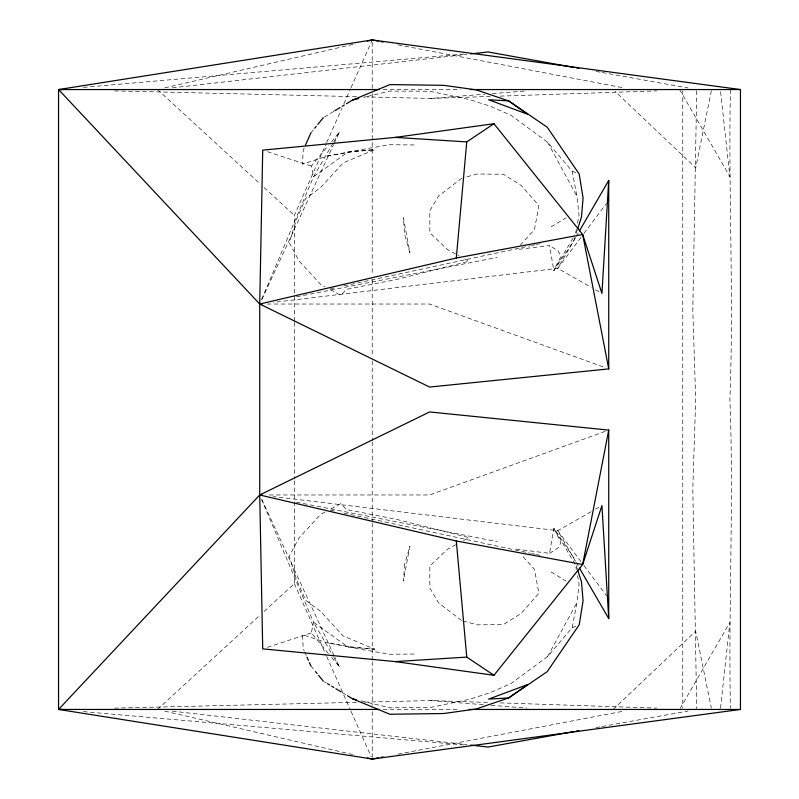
<?xml version="1.0" encoding="UTF-8"?>
<svg xmlns="http://www.w3.org/2000/svg" width="799" height="799" viewBox="0 0 799 799"><rect width="100%" height="100%" fill="white"/><g stroke="black" fill="none" stroke-linecap="round" stroke-linejoin="round"><path stroke-width="0.6" stroke-dasharray="4 3" d="M730.406 89.548C728.298 192.869 733.961 296.199 729.896 399.5C733.961 502.391 728.318 605.302 730.406 708.214M696.718 90.786L692.803 309.762L695.679 399.5L692.803 489.238L696.738 709.452M720.498 708.234L729.896 622.381L680.199 708.383M361.128 700.903L389.922 707.794L429.842 707.614L469.752 699.215L490.266 692.623L511.15 683.455L547.565 656.618L572.154 627.694L576.938 602.616L579.065 584.019L577.497 575.67M516.104 549.183L549.552 553.337L553.837 528.269L573.602 557.532L574.721 560.988M576.379 229.143L575.48 233.917L573.622 237.063M577.497 223.181L579.065 214.821L576.938 196.224L572.154 171.156L547.565 142.222L511.15 115.386L490.266 106.227L469.752 99.635L429.842 91.236L389.922 91.056L363.535 97.368M711.36 90.746L695.679 167.85L614.94 91.246M328.439 653.602L311.3 632.908L313.528 622.261L261.663 499.555M574.721 237.852L573.602 241.308L553.837 270.581L549.552 245.503L516.104 249.668M576.219 233.248L577.337 229.792M261.663 299.445L313.528 176.739L333.193 142.821M304.149 148.125L303.201 150.292L302.491 164.204L327.081 156.065L347.845 152.329L374.791 149.633L343.051 162.966L320.948 187.236L305.707 198.462L296.569 219.186L289.238 242.666L299.086 261.033L320.798 284.554L325.023 286.811M294.352 321.128L294.352 215.39L326.212 143.62M326.711 142.482L341.882 108.304M343.91 103.74L350.481 88.939M350.991 87.8L372.234 39.95M261.812 299.515L333.582 144.659M334.102 143.53L339.335 132.225L331.555 141.633M547.565 656.618L576.938 602.616M333.812 141.763L339.335 132.225M575.779 237.253L557.752 268.334L273.328 302.402M576.399 236.174L578.266 232.958M573.013 238.112L553.837 270.581L560.948 256.219L557.962 250.846L549.552 245.503M580.983 237.383L557.752 268.334L591.16 287.31M583.989 233.388L606.471 203.435M310.811 133.014L313.927 129.188M414.222 144.959L389.812 144.729L348.134 151.88L313.528 176.739L311.3 166.092L328.439 145.398M520.279 245.093L534.481 229.543L538.886 205.563L521.158 185.438L503.41 174.262L477.373 173.982L462.971 177.877M613.143 709.452L695.679 631.15L711.36 708.254M157.493 709.452L260.364 614.86M264.04 611.485L294.352 583.61L294.352 480.359M461.772 178.207L438.611 195.975L429.842 210.766L429.842 232.699L447.3 249.448L459.195 255.95M549.552 553.337L557.962 548.004L560.948 542.631L553.837 528.269L575.48 564.923L576.379 569.697M551.14 226.906L566.032 217.767M324.344 117.083L333.812 111.371M591.16 511.69L557.752 530.666L273.328 496.598M595.475 509.243L599.789 506.796M455.959 544.668L447.3 549.392L429.842 566.151L429.842 588.074L438.611 602.875L461.772 620.643M463.52 540.533L468.933 537.587L396.953 519.48L346.486 509.522L340.873 503.58L330.307 509.223M325.023 512.039L320.798 514.296L299.086 537.817L289.238 556.184L296.569 579.655L305.707 600.389L320.948 611.615L343.051 635.874L374.791 649.217L352.729 647.38L327.081 642.776L302.491 634.636L303.201 648.558L304.149 650.716M572.154 627.694L578.206 625.188M605.203 431.37L429.612 494.971L267.166 494.971M267.465 647.3L311.3 632.908M164.764 87.86L352.818 44.434M330.406 288.819L335.28 287.76M343.81 285.922L530.266 245.782M531.485 245.513L535.14 244.734M536.359 244.464L540.014 243.675M296.449 296.819L497.198 257.398M397.892 754.156L623.959 711.09M596.044 727.589L600.958 726.7M602.186 726.481L688.139 711M327.081 156.065L352.729 151.47L374.791 149.633M172.344 87.85L466.956 54.342M83.376 87.371L465.657 53.903M364.604 96.869L430.551 98.447L484.893 94.182M492.304 93.603L526.881 90.896M430.551 98.447L490.256 96.449M500.204 96.12L656.928 90.876M114.537 708.114L357.143 702.311M364.604 702.131L430.551 700.553L489.008 702.511M414.222 654.041L389.812 654.271L348.134 647.12L313.528 622.261L333.193 656.179M383.101 89.548L460.294 89.548M267.166 304.029L429.612 304.029L605.203 367.63M383.101 709.452L459.055 709.452M114.537 90.886L357.143 96.689M500.204 702.88L656.928 708.124M430.551 700.553L483.655 704.718M491.065 705.297L526.881 708.104M83.376 711.629L465.657 745.097M374.791 649.217L347.845 646.511L327.081 642.776M172.344 711.15L466.956 744.658M596.044 71.411L600.958 72.3M602.186 72.519L688.139 88M397.892 44.844L623.959 87.91M296.449 502.181L497.198 541.602M330.406 510.181L335.28 511.24M343.81 513.078L530.266 553.218M531.485 553.487L535.14 554.266M536.359 554.536L540.014 555.325M164.764 711.14L352.818 754.566M462.971 620.963L477.373 624.868L503.41 624.578L521.158 613.412L538.886 593.277L534.481 569.297L521.957 555.585M267.465 151.7L311.3 166.092M572.154 171.156L578.206 173.663M330.307 289.628L340.873 295.27L346.486 289.318L396.953 279.37L468.933 261.263L464.609 258.896M595.475 289.757L599.789 292.204M324.344 681.767L326.451 683.035M342.222 692.553L346.426 695.09M551.14 571.944L566.032 581.073M157.493 89.548L260.364 184.14M264.04 187.515L294.352 215.39M331.555 657.367L339.335 666.775L335.151 657.737M310.811 665.837L314.706 670.611M580.983 561.617L557.752 530.666L575.779 561.747M583.989 565.612L606.471 595.565M576.399 562.826L578.266 566.042M333.812 657.237L339.335 666.775M679.579 89.548L729.896 176.619L720.498 90.766M547.565 142.222L576.938 196.224M261.812 499.485L334.621 656.598M294.352 583.61L326.212 655.38M326.711 656.518L350.481 710.061M350.991 711.2L371.215 756.773M304.629 651.794L306.526 656.119M576.219 565.602L577.337 569.058M682.755 90.786L682.755 708.214M372.234 42.437L372.234 88.469M372.234 93.443L372.234 275.086M372.234 280.069L372.234 355.954M372.234 360.928L372.234 440.698M372.234 441.947L372.234 521.847M372.234 523.095L372.234 660.423M372.234 661.672L372.234 705.367M372.234 711.609L372.234 759.05M294.352 322.367L294.352 479.12M404.713 564.164L403.365 581.063L409.887 546.196L404.713 564.164M409.887 252.654L404.713 234.676L403.365 217.787L409.887 252.654"/><path stroke-width="1.2" d="M579.505 230.821L608.718 180.444L601.937 293.433L582.671 234.497L493.952 123.715L395.225 137.398L262.721 150.142L259.725 304.029L259.725 494.971L262.721 648.858L395.225 661.602L493.952 675.285L582.671 564.503L601.937 505.567L608.718 618.556L579.505 568.179M379.365 89.548L58.547 89.548L58.547 709.452L372.234 759.05L740.453 709.452L740.453 89.548L372.234 39.95L58.547 89.548L259.725 304.029L456.309 258.007L466.756 141.902L493.952 123.715M262.202 494.971L259.725 494.971L429.612 411.944L608.718 430.102L582.671 564.503L456.309 540.993L259.725 494.971L58.547 709.452L379.365 709.452M577.717 228.644L581.452 217.118L583.08 198.032L579.215 174.072L547.215 127.191L508.643 100.904L476.154 89.848L443.815 85.333L389.922 84.584L352.729 99.955L346.426 103.76M305.578 144.889L310.811 133.014M314.706 128.23L316.274 126.322M317.832 124.404L323.295 117.713M334.861 110.731L340.114 107.565M342.222 106.297L344.319 105.029M352.729 99.955L358.731 98.517M367.38 41.069L372.234 39.95L378.336 41.119M378.336 757.881L372.234 759.05L367.38 757.931M380.783 757.422L383.23 756.953M456.309 258.007L582.671 234.497L608.718 368.898L429.612 387.056L259.725 304.029L262.202 304.029M573.942 731.574L487.989 747.045L470.661 745.077M576.399 731.125L578.856 730.686M470.661 53.923L487.989 51.955L573.942 67.426M395.225 661.602L466.756 657.098L493.952 675.285M58.547 709.452L62.282 709.372M470.261 89.548L740.453 89.548M469.013 709.452L740.453 709.452M58.547 89.548L62.282 89.628M395.225 137.398L466.756 141.902M576.399 67.875L578.856 68.315M380.783 41.578L383.23 42.047M347.475 695.719L352.729 698.895L356.334 699.754M352.729 698.895L389.922 714.256L443.815 713.517L476.154 708.993L508.643 697.946L547.215 671.649L579.215 624.768L583.08 600.818L581.452 581.722L577.717 570.206M327.5 683.664L329.607 684.933M331.705 686.201L333.812 687.47M335.91 688.738L341.173 691.914M315.495 671.569L317.053 673.477M318.611 675.395L323.295 681.128M307.006 657.197L308.424 660.433M309.383 662.591L310.811 665.837M456.309 540.993L466.756 657.098M608.718 180.444L608.718 368.898M608.718 430.102L608.718 618.556M527.57 684.603L508.643 697.946L488.628 699.105L527.57 684.603M508.643 100.904L488.628 99.735L527.57 114.237L508.643 100.904"/></g></svg>
